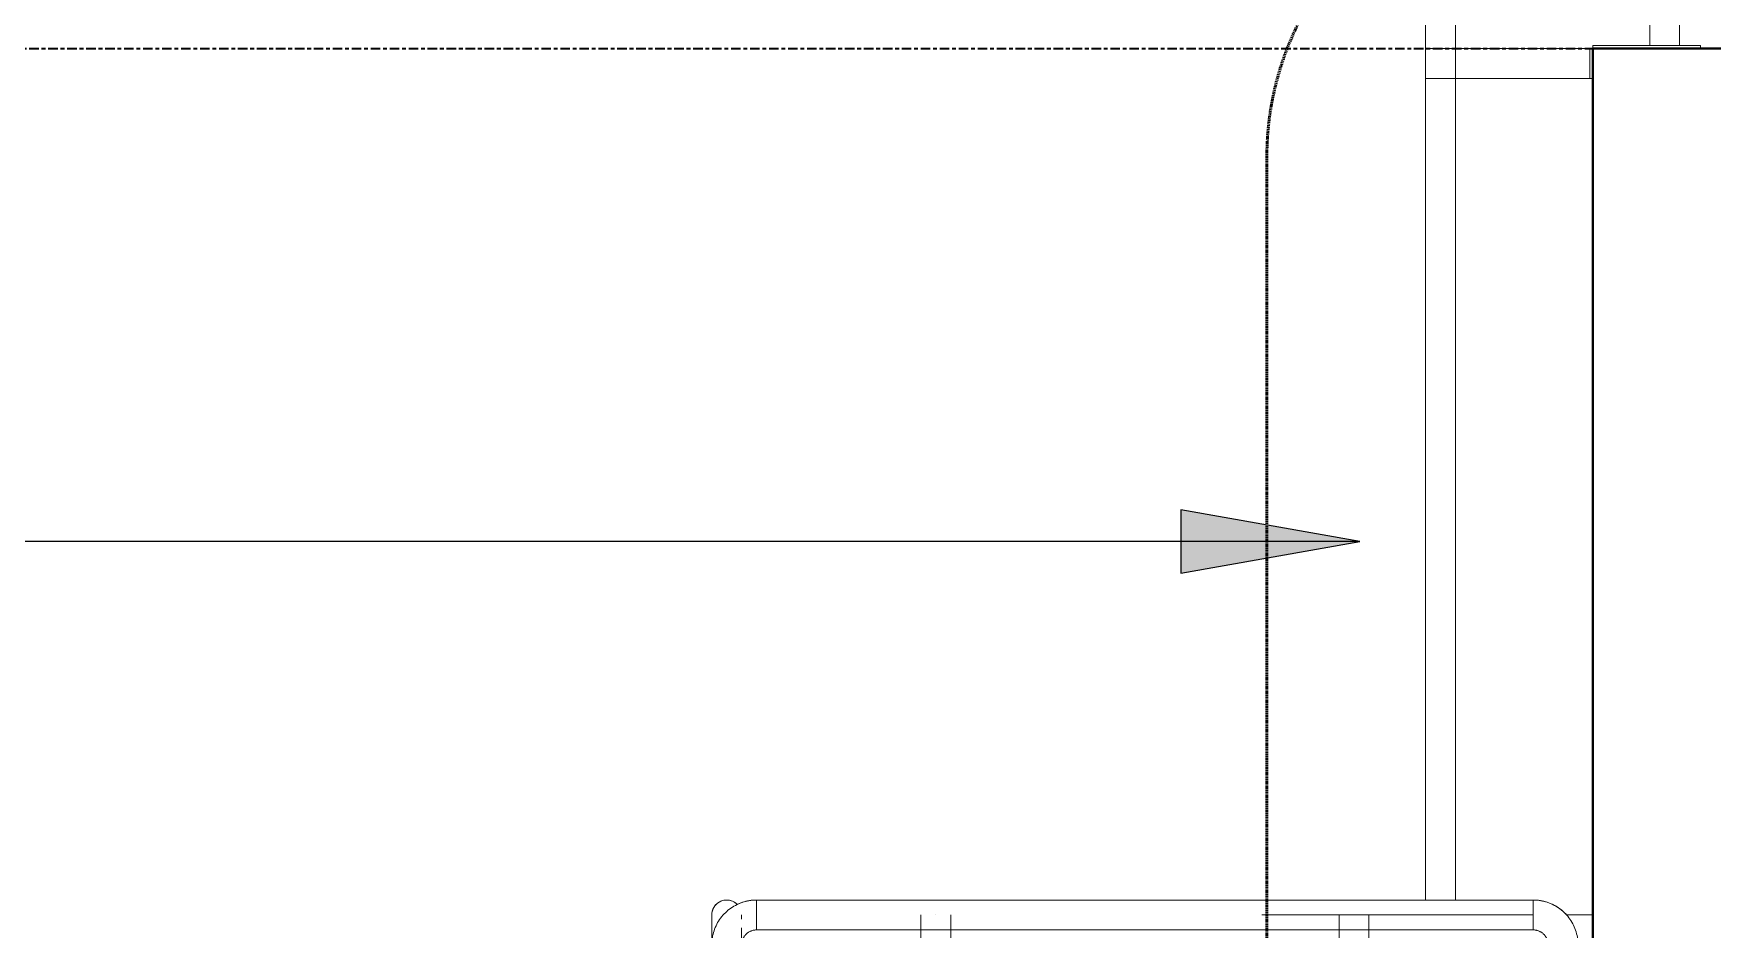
# Model space of a CAD drawing. Header units: millimetres. Extents: x -187664 to 435448, y -313239 to 299894.
# Drawn here: x 80564 to 83375, y -211069 to -209570 of the extents above; entities that cross this region are included whole.
import ezdxf

# ---------------------------------------------------------------- set-up
doc = ezdxf.new("R2010")
doc.units = ezdxf.units.MM
doc.linetypes.add('Centre', pattern=[31.75, 6.35, -4.7625, 15.875, -4.7625])
doc.linetypes.add('DPA_Hidden 50', pattern=[3, 2, -1])
for name, color, linetype, lineweight in [('A-DETL-GENF', 7, 'Continuous', 35), ('A-FLOR-HRAL', 7, 'Continuous', 25), ('A-FLOR-LEVL', 7, 'Continuous', 35), ('A-GENM', 7, 'Continuous', 9), ('A-GENM-IDEN', 7, 'Continuous', 25), ('A-GLAZ-CURT', 7, 'Continuous', 9), ('I-WALL-E', 7, 'Continuous', 35)]:
    doc.layers.add(name, color=color, linetype=linetype, lineweight=lineweight)

# ---------------------------------------------------------------- blocks, each defined once
blk = doc.blocks.new('DPA_CP_Entrance Louver Grill Vertical Z - Louver Grill Vertical Z-18397921-2150-01 ENTRANCE 1 ELEVATION 4')
at = {"layer": 'A-GLAZ-CURT', "color": 7}
for p, q in [((15897, 118300), (15822, 118300)), ((15822, 118300), (15895, 118300)), ((15822, 118300), (15822, 113945.1)), ((15822, 118300), (15822, 113945.1)), ((15895, 118300), (15822, 118300)), ((15822, 118300), (15897, 118300)), ((15822, 113945.1), (15822, 118300)), ((15822, 113945.1), (15822, 118300)), ((15895, 118300), (15897, 118300)), ((15897, 118300), (15895, 118300)), ((15972, 118300), (15897, 118300)), ((15897, 118300), (15972, 118300)), ((15972, 118300), (16022, 118300)), ((16022, 118300), (15972, 118300)), ((15972, 118300), (16022, 118300)), ((16022, 118300), (15972, 118300))]:
    blk.add_line(p, q, dxfattribs=at)
blk = doc.blocks.new('DPA_GM-Cage Ladder - H6000 with Protection Ring-8200624-2150-01 ENTRANCE 1 ELEVATION 4')
at = {"layer": 'A-GENM', "color": 7}
for p, q in [((15268, 116850), (15268, 116850)), ((15268, 116850), (15642, 116850)), ((15642, 116850), (15268, 116850)), ((15642, 116850), (15268.9, 116850)), ((15268.9, 116850), (15268.9, 116850)), ((15268.9, 116850), (15642, 116850)), ((15642, 116850), (15722, 116850)), ((15722, 116850), (15642, 116850)), ((15722, 116850), (15642, 116850)), ((15642, 116850), (15722, 116850)), ((15777.2, 116850), (15822, 116850)), ((15822, 116850), (15777.2, 116850)), ((15822, 116850), (15777.2, 116850)), ((15777.2, 116850), (15822, 116850))]:
    blk.add_line(p, q, dxfattribs=at)
blk = doc.blocks.new('Railing - 50mm-7394297-2150-01 ENTRANCE 1 ELEVATION 4')
at = {"layer": 'A-FLOR-HRAL', "color": 7, "lineweight": 9}
for p, q in [((14347, 116850), (14347, 116825.5)), ((14347, 115750), (14397, 115750)), ((14397, 115750), (14347, 115750))]:
    blk.add_line(p, q, dxfattribs=at)
blk = doc.blocks.new('Railing - Post End-7394295-2150-01 ENTRANCE 1 ELEVATION 4')
at = {"layer": 'A-FLOR-HRAL', "color": 7, "lineweight": 9}
for p, q in [((14347, 116800), (14347, 115750)), ((14397, 115750), (14397, 116800)), ((14372, 115750), (14347.9, 115750)), ((14347.9, 115750), (14372, 115750)), ((14372, 115750), (14396.2, 115750)), ((14396.2, 115750), (14372, 115750))]:
    blk.add_line(p, q, dxfattribs=at)
at = {"layer": 'A-FLOR-HRAL', "color": 7, "lineweight": 9, "flags": 128}
for points in [[(14347, 116850), (14347, 116850), (14347, 116849.8), (14347, 116849.6), (14347, 116849.4), (14347, 116849), (14347, 116848.6), (14347, 116848.1), (14347, 116847.5), (14347, 116846.8), (14347, 116846.1), (14347, 116845.2), (14347, 116844.3), (14347, 116843.4), (14347, 116842.4), (14347, 116841.3), (14347, 116840.1), (14347, 116838.9), (14347, 116837.6), (14347, 116836.2), (14347, 116834.8), (14347, 116833.4), (14347, 116831.9), (14347, 116830.3), (14347, 116828.7), (14347, 116827), (14347, 116825.3), (14347, 116823.6), (14347, 116821.8), (14347, 116820), (14347, 116818.1), (14347, 116816.2), (14347, 116814.3), (14347, 116812.4), (14347, 116810.5), (14347, 116808.5), (14347, 116806.5), (14347, 116804.5), (14347, 116802.5), (14347, 116800.5), (14347, 116800)], [(14397, 116843.1), (14397, 116844.1), (14397, 116845), (14397, 116845.8), (14397, 116846.6), (14397, 116847.3), (14397, 116847.9), (14397, 116848.4), (14397, 116848.9), (14397, 116849.3), (14397, 116849.6), (14397, 116849.8), (14397, 116849.9), (14397, 116850)], [(14397, 116800), (14397, 116802), (14397, 116804), (14397, 116806), (14397, 116808), (14397, 116809.9), (14397, 116811.9), (14397, 116813.8), (14397, 116815.7), (14397, 116817.6), (14397, 116819.5), (14397, 116821.3), (14397, 116823.1), (14397, 116824.8), (14397, 116826.6), (14397, 116828.2)]]:
    blk.add_lwpolyline(points, dxfattribs=at)
at = {"layer": 'A-FLOR-HRAL', "color": 7, "lineweight": 9}
for start, end in [(120.5323, 189.8473), (90, 120), (45, 90)]:
    blk.add_arc((14372, 116850), 25, start, end, dxfattribs=at)
blk = doc.blocks.new('Railing - Post Start-7394293-2150-01 ENTRANCE 1 ELEVATION 4')
at = {"layer": 'A-FLOR-HRAL', "color": 7, "lineweight": 9}
for p, q in [((14347.2, 116853), (14347.3, 116854)), ((14352, 116864.9), (14352.6, 116865.7)), ((14362, 116872.9), (14363, 116873.3)), ((14375, 116874.8), (14376, 116874.7)), ((14387, 116870.1), (14387.7, 116869.4)), ((14372, 115750), (14347.9, 115750)), ((14347.9, 115750), (14372, 115750)), ((14372, 115750), (14396.2, 115750)), ((14396.2, 115750), (14372, 115750))]:
    blk.add_line(p, q, dxfattribs=at)
at = {"layer": 'A-FLOR-HRAL', "color": 7, "lineweight": 9, "flags": 128}
blk.add_lwpolyline([(14347, 116826.6), (14347, 116828.2), (14347, 116829.9), (14347, 116831.4), (14347, 116833), (14347, 116834.4), (14347, 116835.9), (14347, 116837.2), (14347, 116838.5), (14347, 116839.8)], dxfattribs=at)
at = {"layer": 'A-FLOR-HRAL', "color": 7, "lineweight": 9}
for start, end in [(120.5323, 180), (90, 120), (45, 90)]:
    blk.add_arc((14372, 116850), 25, start, end, dxfattribs=at)
blk = doc.blocks.new('Railing - Railing-7394401-2150-01 ENTRANCE 1 ELEVATION 4')
at = {"color": 7}
for name in ['Railing - Post End-7394295-2150-01 ENTRANCE 1 ELEVATION 4', 'Railing - Post Start-7394293-2150-01 ENTRANCE 1 ELEVATION 4', 'Railing - 50mm-7394297-2150-01 ENTRANCE 1 ELEVATION 4', 'Railing - 50mm-7394297-2150-01 ENTRANCE 1 ELEVATION 4', 'Railing - 50mm-7394297-2150-01 ENTRANCE 1 ELEVATION 4']:
    blk.add_blockref(name, (0, 0), dxfattribs=at)
blk = doc.blocks.new('Top Rail Type - Top Rail_Internal_-7394404-2150-01 ENTRANCE 1 ELEVATION 4')
at = {"layer": 'A-FLOR-HRAL', "color": 7, "lineweight": 9}
for start, end in [(120.5323, 180), (120.5323, 180), (180, 189.8473), (45, 120), (45, 120)]:
    blk.add_arc((14372, 116850), 25, start, end, dxfattribs=at)
blk = doc.blocks.new('Railing - 50mm-V185-2150-01 ENTRANCE 1 ELEVATION 4')
at = {"layer": 'A-FLOR-HRAL', "color": 7, "lineweight": 9}
for p, q in [((14722, 116850), (14722, 116850)), ((14722, 116850), (14722, 116850)), ((14722, 115750), (14722, 115750)), ((14722, 115750), (14722, 115750))]:
    blk.add_line(p, q, dxfattribs=at)
blk = doc.blocks.new('Railing - Post End-V186-2150-01 ENTRANCE 1 ELEVATION 4')
at = {"layer": 'A-FLOR-HRAL', "color": 7, "lineweight": 9}
for p, q in [((14422, 116825.9), (14422, 116874.1)), ((14422, 116874.1), (14422, 116825.9)), ((14422, 116300), (14422, 116324.1)), ((14422, 116324.1), (14422, 116300)), ((14422, 116300), (14422, 116293.5)), ((14422, 116293.5), (14422, 116300)), ((14422, 116292.6), (14422, 116275.9)), ((14422, 116275.9), (14422, 116292.6)), ((14396.2, 115750), (14347.9, 115750)), ((14347.9, 115750), (14396.2, 115750))]:
    blk.add_line(p, q, dxfattribs=at)
at = {"layer": 'A-FLOR-HRAL', "color": 7, "lineweight": 9, "flags": 128}
blk.add_lwpolyline([(14422, 116875), (14419, 116874.9), (14416, 116874.8), (14413, 116874.5), (14410.1, 116874), (14407.1, 116873.5), (14404.2, 116872.9), (14401.3, 116872.1), (14398.4, 116871.2), (14395.6, 116870.2), (14392.8, 116869.1), (14390.1, 116867.9)], dxfattribs=at)
blk = doc.blocks.new('Railing - Post Start-V187-2150-01 ENTRANCE 1 ELEVATION 4')
at = {"layer": 'A-FLOR-HRAL', "color": 7, "lineweight": 9}
for p, q in [((15722, 116874.1), (15722, 116850)), ((15722, 116850), (15722, 116874.1)), ((15747, 116800), (15747, 116325)), ((15797, 116050), (15797, 116800)), ((15722, 116300), (15722, 116324.1)), ((15722, 116324.1), (15722, 116300)), ((15722, 116300), (15722, 116293.5)), ((15722, 116293.5), (15722, 116300)), ((15722, 116292.6), (15722, 116275.9)), ((15722, 116275.9), (15722, 116292.6)), ((15747, 116275), (15747, 116050)), ((15747, 116000), (15747, 115750)), ((15797, 115750), (15797, 116000)), ((15796.2, 115750), (15747.9, 115750)), ((15747.9, 115750), (15796.2, 115750))]:
    blk.add_line(p, q, dxfattribs=at)
at = {"layer": 'A-FLOR-HRAL', "color": 7, "lineweight": 9, "flags": 128}
blk.add_lwpolyline([(15777.9, 116850), (15776.4, 116851.7), (15774.3, 116853.8), (15772.1, 116855.8), (15769.8, 116857.8), (15767.5, 116859.7), (15765, 116861.4), (15762.5, 116863.1), (15760, 116864.7), (15757.4, 116866.1), (15754.7, 116867.5), (15752, 116868.8), (15749.2, 116869.9), (15746.4, 116870.9), (15743.5, 116871.9), (15740.6, 116872.7), (15737.7, 116873.3), (15734.8, 116873.9), (15731.8, 116874.4), (15728.8, 116874.7), (15725.8, 116874.9), (15722.8, 116875)], dxfattribs=at)
at = {"layer": 'A-FLOR-HRAL', "color": 7, "lineweight": 9}
for points, knots in [([(15747.9, 116324.1), (15748.1, 116324), (15748.4, 116323.6), (15749, 116323), (15749.6, 116322.4), (15750.4, 116321.6), (15751.2, 116320.9), (15752, 116320), (15752.9, 116319.1), (15753.9, 116318.1), (15754.9, 116317.2), (15756.2, 116315.8), (15757.6, 116314.4), (15759.1, 116312.9), (15760.6, 116311.4), (15763.3, 116308.8), (15767.2, 116304.8), (15770.4, 116301.6), (15772, 116300)], [0.1428571, 0.1428571, 0.1428571, 0.1428571, 0.1785714, 0.2142857, 0.25, 0.2857143, 0.3214286, 0.3571429, 0.3928571, 0.4285714, 0.4642857, 0.5, 0.5714286, 0.6071429, 0.6428571, 0.7142857, 0.8571429, 1, 1, 1, 1]), ([(15772, 116300), (15770.4, 116301.6), (15767.2, 116304.8), (15763.3, 116308.8), (15760.6, 116311.4), (15759.1, 116312.9), (15758, 116314), (15756.9, 116315.1), (15755.9, 116316.1), (15754.9, 116317.2), (15753.9, 116318.1), (15752.9, 116319.1), (15752, 116320), (15751.2, 116320.9), (15750.4, 116321.6), (15749.6, 116322.4), (15749, 116323), (15748.4, 116323.6), (15748.1, 116324), (15747.9, 116324.1)], [0, 0, 0, 0, 0.1428571, 0.2857143, 0.3571429, 0.3928571, 0.4285714, 0.4642857, 0.5, 0.5357143, 0.5714286, 0.6071429, 0.6428571, 0.6785714, 0.7142857, 0.75, 0.7857143, 0.8214286, 0.8571429, 0.8571429, 0.8571429, 0.8571429]), ([(15772, 116300), (15770.4, 116298.4), (15767.2, 116295.2), (15763.3, 116291.2), (15760.6, 116288.6), (15759.1, 116287.1), (15758, 116286), (15756.9, 116284.9), (15755.9, 116283.9), (15754.9, 116282.8), (15753.9, 116281.9), (15752.9, 116280.9), (15752, 116280), (15751.2, 116279.1), (15750.4, 116278.4), (15749.6, 116277.6), (15749, 116277), (15748.4, 116276.4), (15748.1, 116276), (15747.9, 116275.9)], [0, 0, 0, 0, 0.1428571, 0.2857143, 0.3571429, 0.3928571, 0.4285714, 0.4642857, 0.5, 0.5357143, 0.5714286, 0.6071429, 0.6428571, 0.6785714, 0.7142857, 0.75, 0.7857143, 0.8214286, 0.8571429, 0.8571429, 0.8571429, 0.8571429]), ([(15747.9, 116275.9), (15748.1, 116276), (15748.4, 116276.4), (15749, 116277), (15749.6, 116277.6), (15750.4, 116278.4), (15751.2, 116279.1), (15752, 116280), (15752.9, 116280.9), (15753.9, 116281.9), (15754.9, 116282.8), (15756.2, 116284.2), (15757.6, 116285.6), (15759.1, 116287.1), (15760.6, 116288.6), (15763.3, 116291.2), (15767.2, 116295.2), (15770.4, 116298.4), (15772, 116300)], [0.1428571, 0.1428571, 0.1428571, 0.1428571, 0.1785714, 0.2142857, 0.25, 0.2857143, 0.3214286, 0.3571429, 0.3928571, 0.4285714, 0.4642857, 0.5, 0.5714286, 0.6071429, 0.6428571, 0.7142857, 0.8571429, 1, 1, 1, 1])]:
    blk.add_open_spline(points, degree=3, knots=knots, dxfattribs=at)
blk = doc.blocks.new('Railing - Railing-7394417-2150-01 ENTRANCE 1 ELEVATION 4')
at = {"layer": 'A-FLOR-HRAL', "color": 7, "lineweight": 9}
for p, q in [((14422, 116300), (14422, 116324.1)), ((14422, 116324.1), (14422, 116300)), ((15722, 116300), (15722, 116324.1)), ((15722, 116324.1), (15722, 116300)), ((14422, 116300), (14422, 116293.5)), ((14422, 116293.5), (14422, 116300)), ((14422, 116292.6), (14422, 116275.9)), ((14422, 116275.9), (14422, 116292.6)), ((15722, 116300), (15722, 116293.5)), ((15722, 116293.5), (15722, 116300)), ((15722, 116292.6), (15722, 116275.9)), ((15722, 116275.9), (15722, 116292.6))]:
    blk.add_line(p, q, dxfattribs=at)
at = {"color": 7}
for name, p in [('Railing - Post End-V186-2150-01 ENTRANCE 1 ELEVATION 4', (0, 0)), ('Railing - 50mm-V185-2150-01 ENTRANCE 1 ELEVATION 4', (0, 0)), ('Railing - 50mm-V185-2150-01 ENTRANCE 1 ELEVATION 4', (700, 0)), ('Railing - Post Start-V187-2150-01 ENTRANCE 1 ELEVATION 4', (0, 0))]:
    blk.add_blockref(name, p, dxfattribs=at)
blk = doc.blocks.new('Top Rail Type - Top Rail_Internal_-7394420-2150-01 ENTRANCE 1 ELEVATION 4')
at = {"layer": 'A-FLOR-HRAL', "color": 7, "lineweight": 9}
for p, q in [((14422, 116850), (14422, 116874.1)), ((14422, 116874.1), (14422, 116850)), ((14422, 116850), (14422, 116825.9)), ((14422, 116825.9), (14422, 116850)), ((15722, 116850), (15722, 116874.1)), ((15722, 116874.1), (15722, 116850))]:
    blk.add_line(p, q, dxfattribs=at)
blk = doc.blocks.new('Railing - 50mm-V188-2150-01 ENTRANCE 1 ELEVATION 4')
at = {"layer": 'A-FLOR-HRAL', "color": 7, "lineweight": 9}
for p, q in [((14697, 115750), (14697, 116850)), ((14722, 116850), (14722, 116850)), ((14722, 116850), (14722, 116850)), ((14747, 116850), (14747, 115750)), ((14722, 115750), (14722, 115750)), ((14722, 115750), (14722, 115750))]:
    blk.add_line(p, q, dxfattribs=at)
blk = doc.blocks.new('Railing - Post End-V189-2150-01 ENTRANCE 1 ELEVATION 4')
at = {"layer": 'A-FLOR-HRAL', "color": 7, "lineweight": 9}
for p, q in [((14422, 116825), (14422, 116875)), ((14422, 116874.1), (14422, 116825.9)), ((14347, 115750), (14347, 116800)), ((14397, 116800), (14397, 116325)), ((14397, 116325), (14422, 116325)), ((14422, 116300), (14422, 116325)), ((14422, 116324.1), (14422, 116300)), ((14422, 116300), (14422, 116293.5)), ((14422, 116275), (14422, 116300)), ((14422, 116292.6), (14422, 116275.9)), ((14397, 116275), (14397, 115750)), ((14422, 116275), (14397, 116275)), ((14396.2, 115750), (14347.9, 115750)), ((14347.9, 115750), (14396.2, 115750))]:
    blk.add_line(p, q, dxfattribs=at)
at = {"layer": 'A-FLOR-HRAL', "color": 7, "lineweight": 9, "flags": 128}
for points in [[(14347, 116800), (14347.1, 116803), (14347.3, 116806), (14347.6, 116809), (14348, 116811.9), (14348.5, 116814.9), (14349.2, 116817.8), (14349.9, 116820.7), (14350.8, 116823.6), (14351.8, 116826.4), (14352.9, 116829.2), (14354.2, 116831.9), (14355.5, 116834.6), (14356.9, 116837.3), (14358.5, 116839.8), (14360.1, 116842.3), (14361.9, 116844.8), (14363.7, 116847.2), (14365.6, 116849.5), (14367.7, 116851.7), (14369.8, 116853.8), (14372, 116855.8), (14374.2, 116857.8), (14376.6, 116859.7), (14379, 116861.4), (14381.5, 116863.1), (14384.1, 116864.7), (14386.7, 116866.1), (14389.3, 116867.5), (14392.1, 116868.8), (14394.8, 116869.9), (14397.7, 116870.9), (14400.5, 116871.9), (14403.4, 116872.7), (14406.3, 116873.3), (14409.3, 116873.9), (14412.2, 116874.4), (14415.2, 116874.7), (14418.2, 116874.9), (14421.2, 116875), (14422, 116875)], [(14422, 116825), (14421, 116825), (14420, 116824.9), (14419, 116824.8), (14418, 116824.7), (14417.1, 116824.5), (14416.1, 116824.3), (14415.1, 116824), (14414.2, 116823.7), (14413.2, 116823.4), (14412.3, 116823), (14411.4, 116822.6), (14410.5, 116822.2), (14409.6, 116821.7), (14408.7, 116821.2), (14407.9, 116820.6), (14407.1, 116820.1), (14406.3, 116819.4), (14405.5, 116818.8), (14404.8, 116818.1), (14404.1, 116817.4), (14403.4, 116816.7), (14402.8, 116815.9), (14402.1, 116815.1), (14401.5, 116814.3), (14401, 116813.5), (14400.5, 116812.7), (14400, 116811.8), (14399.5, 116810.9), (14399.1, 116810), (14398.7, 116809.1), (14398.4, 116808.1), (14398.1, 116807.2), (14397.8, 116806.2), (14397.6, 116805.2), (14397.4, 116804.2), (14397.2, 116803.3), (14397.1, 116802.3), (14397.1, 116801.3), (14397, 116800.3), (14397, 116800)]]:
    blk.add_lwpolyline(points, dxfattribs=at)
at = {"layer": 'A-FLOR-HRAL', "color": 7, "lineweight": 9}
for points, knots in [([(14388.7, 116316.7), (14388.5, 116316.5), (14387.7, 116315.6), (14386.4, 116314.4), (14385.2, 116313.2), (14384.7, 116312.7), (14384.6, 116312.5)], [0.4800234, 0.4800234, 0.4800234, 0.4800234, 0.5, 0.5714286, 0.6071429, 0.6194108, 0.6194108, 0.6194108, 0.6194108]), ([(14383.5, 116311.4), (14382.8, 116310.8), (14381.2, 116309.2), (14379.5, 116307.5), (14378.5, 116306.5)], [0.6543483, 0.6543483, 0.6543483, 0.6543483, 0.7142857, 0.8064914, 0.8064914, 0.8064914, 0.8064914]), ([(14379.4, 116292.7), (14380.1, 116291.9), (14381.5, 116290.6), (14382.8, 116289.2), (14383.5, 116288.6)], [0.2195191, 0.2195191, 0.2195191, 0.2195191, 0.2857143, 0.3456517, 0.3456517, 0.3456517, 0.3456517]), ([(14384.6, 116287.5), (14384.7, 116287.3), (14385.2, 116286.8), (14386, 116286), (14387.1, 116284.9), (14388, 116284), (14388.5, 116283.5), (14388.7, 116283.3)], [0.3805892, 0.3805892, 0.3805892, 0.3805892, 0.3928571, 0.4285714, 0.4642857, 0.5, 0.5199766, 0.5199766, 0.5199766, 0.5199766])]:
    blk.add_open_spline(points, degree=3, knots=knots, dxfattribs=at)
for points in [[(14393.7, 116321.6), (14393.4, 116321.4), (14392.9, 116320.9), (14392, 116320), (14391.1, 116319.1), (14390.5, 116318.5), (14390.2, 116318.1)], [(14396.1, 116324.1), (14396, 116324), (14395.6, 116323.6), (14395.1, 116323), (14394.4, 116322.4), (14393.9, 116321.9), (14393.7, 116321.6)], [(14376.8, 116304.8), (14375.2, 116303.2), (14373.6, 116301.6), (14372, 116300)], [(14372, 116300), (14373.6, 116298.4), (14375.2, 116296.8), (14376.8, 116295.2)], [(14390.2, 116281.9), (14390.5, 116281.5), (14391.1, 116280.9), (14392, 116280), (14392.9, 116279.1), (14393.4, 116278.6), (14393.7, 116278.4)], [(14393.7, 116278.4), (14393.9, 116278.1), (14394.4, 116277.6), (14395.1, 116277), (14395.6, 116276.4), (14396, 116276), (14396.1, 116275.9)]]:
    blk.add_open_spline(points, degree=3, dxfattribs=at)
blk = doc.blocks.new('Railing - Post Start-V190-2150-01 ENTRANCE 1 ELEVATION 4')
at = {"layer": 'A-FLOR-HRAL', "color": 7, "lineweight": 9}
for p, q in [((15722, 116875), (15722, 116825)), ((15722, 116825.9), (15722, 116874.1)), ((15747, 116325), (15747, 116800)), ((15797, 116800), (15797, 115750)), ((15722, 116325), (15747, 116325)), ((15722, 116325), (15722, 116300)), ((15722, 116300), (15722, 116324.1)), ((15722, 116300), (15722, 116275)), ((15722, 116293.5), (15722, 116300)), ((15722, 116275.9), (15722, 116292.6)), ((15747, 116275), (15722, 116275)), ((15747, 115750), (15747, 116275)), ((15796.2, 115750), (15747.9, 115750)), ((15747.9, 115750), (15796.2, 115750))]:
    blk.add_line(p, q, dxfattribs=at)
at = {"layer": 'A-FLOR-HRAL', "color": 7, "lineweight": 9, "flags": 128}
for points in [[(15722, 116875), (15725, 116874.9), (15728, 116874.8), (15731, 116874.5), (15734, 116874), (15736.9, 116873.5), (15739.8, 116872.9), (15742.7, 116872.1), (15745.6, 116871.2), (15748.4, 116870.2), (15751.2, 116869.1), (15754, 116867.9), (15756.7, 116866.5), (15759.3, 116865.1), (15761.9, 116863.5), (15764.4, 116861.9), (15766.8, 116860.2), (15769.2, 116858.3), (15771.5, 116856.4), (15773.7, 116854.4), (15775.8, 116852.3), (15777.9, 116850.1), (15779.8, 116847.8), (15781.7, 116845.4), (15783.5, 116843), (15785.1, 116840.5), (15786.7, 116838), (15788.2, 116835.3), (15789.5, 116832.7), (15790.8, 116830), (15791.9, 116827.2), (15793, 116824.4), (15793.9, 116821.5), (15794.7, 116818.6), (15795.4, 116815.7), (15795.9, 116812.7), (15796.4, 116809.8), (15796.7, 116806.8), (15796.9, 116803.8), (15797, 116800.8), (15797, 116800)], [(15747, 116800), (15747, 116801), (15746.9, 116802), (15746.8, 116803), (15746.7, 116804), (15746.5, 116805), (15746.3, 116805.9), (15746, 116806.9), (15745.8, 116807.9), (15745.4, 116808.8), (15745, 116809.7), (15744.6, 116810.6), (15744.2, 116811.5), (15743.7, 116812.4), (15743.2, 116813.3), (15742.7, 116814.1), (15742.1, 116814.9), (15741.5, 116815.7), (15740.8, 116816.5), (15740.1, 116817.2), (15739.4, 116817.9), (15738.7, 116818.6), (15737.9, 116819.3), (15737.2, 116819.9), (15736.4, 116820.5), (15735.5, 116821), (15734.7, 116821.6), (15733.8, 116822), (15732.9, 116822.5), (15732, 116822.9), (15731.1, 116823.3), (15730.1, 116823.6), (15729.2, 116824), (15728.2, 116824.2), (15727.3, 116824.4), (15726.3, 116824.6), (15725.3, 116824.8), (15724.3, 116824.9), (15723.3, 116825), (15722.3, 116825), (15722, 116825)]]:
    blk.add_lwpolyline(points, dxfattribs=at)
at = {"layer": 'A-FLOR-HRAL', "color": 7, "lineweight": 9}
for points, knots in [([(15772, 116300), (15770.4, 116301.6), (15767.2, 116304.8), (15763.3, 116308.8), (15760.6, 116311.4), (15759.1, 116312.9), (15758, 116314), (15756.9, 116315.1), (15755.9, 116316.1), (15754.9, 116317.2), (15753.9, 116318.1), (15752.9, 116319.1), (15752, 116320), (15751.2, 116320.9), (15750.4, 116321.6), (15749.6, 116322.4), (15749, 116323), (15748.4, 116323.6), (15747.9, 116324.1), (15747.5, 116324.5), (15747.1, 116324.8), (15747, 116325), (15747, 116325)], [0, 0, 0, 0, 0.142857, 0.285714, 0.357143, 0.392857, 0.428571, 0.464286, 0.5, 0.535714, 0.571429, 0.607143, 0.642857, 0.678571, 0.714286, 0.75, 0.785714, 0.821429, 0.857143, 0.892857, 0.928571, 1, 1, 1, 1]), ([(15747.9, 116324.1), (15748.1, 116324), (15748.4, 116323.6), (15749, 116323), (15749.6, 116322.4), (15750.4, 116321.6), (15751.2, 116320.9), (15752, 116320), (15752.9, 116319.1), (15753.9, 116318.1), (15754.9, 116317.2), (15756.2, 116315.8), (15757.6, 116314.4), (15759.1, 116312.9), (15760.6, 116311.4), (15763.3, 116308.8), (15767.2, 116304.8), (15770.4, 116301.6), (15772, 116300)], [0.1428571, 0.1428571, 0.1428571, 0.1428571, 0.1785714, 0.2142857, 0.25, 0.2857143, 0.3214286, 0.3571429, 0.3928571, 0.4285714, 0.4642857, 0.5, 0.5714286, 0.6071429, 0.6428571, 0.7142857, 0.8571429, 1, 1, 1, 1]), ([(15747, 116275), (15747, 116275), (15747.1, 116275.2), (15747.5, 116275.5), (15747.9, 116275.9), (15748.4, 116276.4), (15749, 116277), (15749.6, 116277.6), (15750.4, 116278.4), (15751.2, 116279.1), (15752, 116280), (15752.9, 116280.9), (15753.9, 116281.9), (15754.9, 116282.8), (15756.2, 116284.2), (15757.6, 116285.6), (15759.1, 116287.1), (15760.6, 116288.6), (15763.3, 116291.2), (15767.2, 116295.2), (15770.4, 116298.4), (15772, 116300)], [0, 0, 0, 0, 0.071429, 0.107143, 0.142857, 0.178571, 0.214286, 0.25, 0.285714, 0.321429, 0.357143, 0.392857, 0.428571, 0.464286, 0.5, 0.571429, 0.607143, 0.642857, 0.714286, 0.857143, 1, 1, 1, 1]), ([(15772, 116300), (15770.4, 116298.4), (15767.2, 116295.2), (15763.3, 116291.2), (15760.6, 116288.6), (15759.1, 116287.1), (15758, 116286), (15756.9, 116284.9), (15755.9, 116283.9), (15754.9, 116282.8), (15753.9, 116281.9), (15752.9, 116280.9), (15752, 116280), (15751.2, 116279.1), (15750.4, 116278.4), (15749.6, 116277.6), (15749, 116277), (15748.4, 116276.4), (15748.1, 116276), (15747.9, 116275.9)], [0, 0, 0, 0, 0.1428571, 0.2857143, 0.3571429, 0.3928571, 0.4285714, 0.4642857, 0.5, 0.5357143, 0.5714286, 0.6071429, 0.6428571, 0.6785714, 0.7142857, 0.75, 0.7857143, 0.8214286, 0.8571429, 0.8571429, 0.8571429, 0.8571429])]:
    blk.add_open_spline(points, degree=3, knots=knots, dxfattribs=at)
blk = doc.blocks.new('Railing - Railing-7394433-2150-01 ENTRANCE 1 ELEVATION 4')
at = {"layer": 'A-FLOR-HRAL', "color": 7, "lineweight": 9}
for p, q in [((15722, 116325), (14422, 116325)), ((14422, 116300), (14422, 116325)), ((14422, 116324.1), (14422, 116300)), ((15722, 116325), (15722, 116300)), ((15722, 116300), (15722, 116324.1)), ((14422, 116300), (14422, 116293.5)), ((14422, 116275), (14422, 116300)), ((14422, 116292.6), (14422, 116275.9)), ((15722, 116300), (15722, 116275)), ((15722, 116293.5), (15722, 116300)), ((15722, 116275.9), (15722, 116292.6)), ((14422, 116275), (15722, 116275))]:
    blk.add_line(p, q, dxfattribs=at)
at = {"color": 7}
for name, p in [('Railing - Post End-V189-2150-01 ENTRANCE 1 ELEVATION 4', (0, 0)), ('Railing - 50mm-V188-2150-01 ENTRANCE 1 ELEVATION 4', (0, 0)), ('Railing - 50mm-V188-2150-01 ENTRANCE 1 ELEVATION 4', (700, 0)), ('Railing - Post Start-V190-2150-01 ENTRANCE 1 ELEVATION 4', (0, 0))]:
    blk.add_blockref(name, p, dxfattribs=at)
blk = doc.blocks.new('Top Rail Type - Top Rail_Internal_-7394436-2150-01 ENTRANCE 1 ELEVATION 4')
at = {"layer": 'A-FLOR-HRAL', "color": 7, "lineweight": 9}
for p, q in [((15722, 116875), (14422, 116875)), ((14422, 116850), (14422, 116875)), ((14422, 116874.1), (14422, 116850)), ((14422, 116850), (14422, 116825.9)), ((14422, 116825), (14422, 116850)), ((15722, 116875), (15722, 116850)), ((15722, 116850), (15722, 116874.1)), ((15722, 116850), (15722, 116825)), ((15722, 116825.9), (15722, 116850)), ((14422, 116825), (15722, 116825))]:
    blk.add_line(p, q, dxfattribs=at)
blk = doc.blocks.new('DPA_GM-Cage Ladder - H2550 with Protection Ring-15490500-2150-01 ENTRANCE 1 ELEVATION 4')
at = {"layer": 'A-GENM', "color": 7}
for p, q in [((15917, 118305), (15917, 119263.6)), ((15917, 118305), (15917, 119263.6)), ((15917, 119263.6), (15917, 118305)), ((15917, 119263.6), (15917, 118305)), ((15967, 119263.6), (15967, 118305)), ((15967, 118305), (15967, 119263.6)), ((15967, 118305), (15967, 119263.6)), ((15967, 119263.6), (15967, 118305)), ((15542, 118250), (15542, 118372.1)), ((15542, 118372.1), (15542, 118250)), ((15542, 118370), (15542, 118250)), ((15542, 118250), (15542, 118370)), ((15592, 118372.1), (15592, 118250)), ((15592, 118250), (15592, 118372.1)), ((15592, 118250), (15592, 118370)), ((15592, 118370), (15592, 118250)), ((15542, 116875), (15542, 118300)), ((15542, 118300), (15542, 116875)), ((15542, 118300), (15592, 118300)), ((15542, 116875), (15542, 118300)), ((15542, 118300), (15542, 116875)), ((15592, 118300), (15592, 118250)), ((15592, 118250), (15592, 118300)), ((15817, 118300), (15592, 118300)), ((15592, 118300), (15822, 118300)), ((15592, 118300), (15592, 118250)), ((15592, 118250), (15592, 118300)), ((15592, 118300), (15817, 118300)), ((15822, 118300), (15592, 118300)), ((15592, 116875), (15592, 118300)), ((15592, 116875), (15592, 118300)), ((15592, 118300), (15592, 116875)), ((15592, 118300), (15592, 116875)), ((15647.6, 118300), (15822, 118300)), ((15822, 118300), (15647.6, 118300)), ((15817, 118300), (15817, 118250)), ((15822, 118300), (15817, 118300)), ((15817, 118250), (15817, 118300)), ((15817, 118300), (15822, 118300)), ((15917, 118305), (15822, 118305)), ((15822, 118305), (15822, 118155)), ((15822, 118155), (15822, 118305)), ((15822, 118305), (15917, 118305)), ((15822, 118155), (15822, 118305)), ((15822, 118305), (15917, 118305)), ((16002, 118305), (15822, 118305)), ((15822, 118305), (15822, 118155)), ((15822, 118250), (15822, 118300)), ((15822, 118300), (15822, 118250)), ((15822, 118300), (15822, 118250)), ((15822, 118250), (15822, 118300)), ((15822, 118250), (15822, 118300)), ((15822, 118250), (15822, 118300)), ((15827, 118300), (16002, 118300)), ((16002, 118300), (15827, 118300)), ((16002, 118300), (15827, 118300)), ((15827, 118300), (16002, 118300)), ((15967, 118300), (15917, 118300)), ((15917, 118300), (15967, 118300)), ((15967, 118300), (15917, 118300)), ((15917, 118300), (15967, 118300)), ((16002, 118305), (15967, 118305)), ((15967, 118305), (16002, 118305)), ((15967, 118305), (16002, 118305)), ((16002, 118300), (16002, 118305)), ((16002, 118305), (16002, 118300)), ((16002, 118305), (16002, 118300)), ((16002, 118300), (16002, 118305)), ((15592, 118250), (15542, 118250)), ((15822, 118250), (15592, 118250)), ((15592, 118250), (15817, 118250)), ((15592, 118250), (15822, 118250)), ((15817, 118250), (15592, 118250)), ((15647.6, 118250), (15822, 118250)), ((15822, 118250), (15647.6, 118250)), ((15817, 118250), (15822, 118250)), ((15822, 118250), (15817, 118250))]:
    blk.add_line(p, q, dxfattribs=at)
blk = doc.blocks.new('GM_Louver Grill Vertical Z - Z Profile-7235505-2150-01 ENTRANCE 1 ELEVATION 4')
at = {"layer": 'A-GENM', "color": 7}
for p, q in [((15824, 118300), (15822, 118300)), ((15822, 118300), (15895, 118300)), ((15822, 113945.1), (15822, 118300)), ((15822, 113945.1), (15822, 118300)), ((15822, 113945.1), (15822, 118300)), ((15897, 118300), (15824, 118300)), ((15895, 118300), (15897, 118300))]:
    blk.add_line(p, q, dxfattribs=at)
blk = doc.blocks.new('DPA_AN_Callout - DPA_AN_Callout-15531120-2150-01 ENTRANCE 1 ELEVATION 4')
at = {"layer": 'A-DETL-GENF', "color": 7, "linetype": 'DPA_Hidden 50', "lineweight": 50}
blk.add_line((15276.2, 114036.5), (15276.2, 118118.4), dxfattribs=at)
blk.add_arc((15776.2, 118118.4), 500, 90, 180, dxfattribs=at)

msp = doc.modelspace()

# ---------------------------------------------------------------- hatches: boundary and pattern name
at = {"layer": 'A-GENM-IDEN'}
msp.add_hatch(color=7, dxfattribs=at).paths.add_polyline_path([(82784.647, -210420.198), (82484.647, -210367.3), (82484.647, -210473.096)])

# ---------------------------------------------------------------- linework, layer by layer
at = {"layer": 'A-FLOR-LEVL', "color": 7, "linetype": 'Centre'}
msp.add_line((60861.22, -209595.198), (102339.188, -209595.198), dxfattribs=at)
at = {"layer": 'A-GENM-IDEN', "color": 7}
for p, q in [((82784.647, -210420.198), (82484.647, -210367.3)), ((82484.647, -210367.3), (82484.647, -210473.096)), ((82784.647, -210420.198), (77574.757, -210420.198)), ((82484.647, -210473.096), (82784.647, -210420.198))]:
    msp.add_line(p, q, dxfattribs=at)
at = {"layer": 'I-WALL-E', "color": 7}
for p, q in [((83174.647, -209595.198), (83174.647, -213950.077)), ((84474.647, -209595.198), (83174.647, -209595.198)), ((83174.647, -213950.077), (83174.647, -209595.198)), ((83174.647, -209595.198), (85574.647, -209595.198)), ((83174.647, -213945.198), (83174.647, -209595.198)), ((83174.647, -209595.198), (83174.647, -211045.198)), ((83174.647, -209595.198), (83174.647, -211045.198)), ((83174.647, -211045.198), (83174.647, -209595.198)), ((83174.647, -211045.198), (83174.647, -209595.198)), ((83174.647, -209595.198), (83174.647, -211045.198)), ((83174.647, -209595.198), (83174.647, -211045.198)), ((83174.647, -211045.198), (83174.647, -209595.198)), ((83174.647, -209595.198), (83174.647, -211045.198)), ((83174.647, -211045.198), (83174.647, -209595.198)), ((83174.647, -209595.198), (83174.647, -211045.198)), ((83174.647, -211045.198), (83174.647, -209595.198)), ((83174.647, -209595.198), (83174.647, -211045.198)), ((83174.647, -211045.198), (83174.647, -209595.198)), ((83174.647, -209595.198), (83174.647, -211045.198)), ((83174.647, -211045.198), (83174.647, -209595.198)), ((83174.647, -209595.198), (83174.647, -211045.198)), ((83174.647, -211045.198), (83174.647, -209595.198)), ((83174.647, -209595.198), (83199.647, -209595.198)), ((83199.647, -209595.198), (83174.647, -209595.198)), ((83374.647, -209595.198), (83174.647, -209595.198)), ((83179.647, -209595.198), (83199.647, -209595.198)), ((83199.647, -209595.198), (83179.647, -209595.198)), ((83179.647, -209595.198), (83199.647, -209595.198)), ((83199.647, -209595.198), (83179.647, -209595.198)), ((83179.647, -209595.198), (83199.647, -209595.198)), ((83199.647, -209595.198), (83179.647, -209595.198)), ((83179.647, -209595.198), (83199.647, -209595.198)), ((83199.647, -209595.198), (83179.647, -209595.198)), ((83179.647, -209595.198), (83199.647, -209595.198)), ((83199.647, -209595.198), (83179.647, -209595.198)), ((83179.647, -209595.198), (83199.647, -209595.198)), ((83199.647, -209595.198), (83179.647, -209595.198)), ((83179.647, -209595.198), (83199.647, -209595.198)), ((83199.647, -209595.198), (83179.647, -209595.198)), ((83374.647, -209595.198), (83179.647, -209595.198))]:
    msp.add_line(p, q, dxfattribs=at)

# ---------------------------------------------------------------- block references
at = {"layer": 'A-DETL-GENF', "color": 7}
msp.add_blockref('DPA_AN_Callout - DPA_AN_Callout-15531120-2150-01 ENTRANCE 1 ELEVATION 4', (67352.626, -327895.198), dxfattribs=at)
at = {"layer": 'A-FLOR-HRAL', "color": 7, "lineweight": 9}
for name in ['Top Rail Type - Top Rail_Internal_-7394404-2150-01 ENTRANCE 1 ELEVATION 4', 'Railing - Railing-7394401-2150-01 ENTRANCE 1 ELEVATION 4', 'Railing - Railing-7394433-2150-01 ENTRANCE 1 ELEVATION 4', 'Railing - Railing-7394417-2150-01 ENTRANCE 1 ELEVATION 4', 'Top Rail Type - Top Rail_Internal_-7394436-2150-01 ENTRANCE 1 ELEVATION 4', 'Top Rail Type - Top Rail_Internal_-7394420-2150-01 ENTRANCE 1 ELEVATION 4']:
    msp.add_blockref(name, (67352.626, -327895.198), dxfattribs=at)
at = {"layer": 'A-GENM', "color": 7}
for name in ['DPA_GM-Cage Ladder - H2550 with Protection Ring-15490500-2150-01 ENTRANCE 1 ELEVATION 4', 'GM_Louver Grill Vertical Z - Z Profile-7235505-2150-01 ENTRANCE 1 ELEVATION 4', 'GM_Louver Grill Vertical Z - Z Profile-7235505-2150-01 ENTRANCE 1 ELEVATION 4', 'GM_Louver Grill Vertical Z - Z Profile-7235505-2150-01 ENTRANCE 1 ELEVATION 4', 'GM_Louver Grill Vertical Z - Z Profile-7235505-2150-01 ENTRANCE 1 ELEVATION 4', 'GM_Louver Grill Vertical Z - Z Profile-7235505-2150-01 ENTRANCE 1 ELEVATION 4', 'GM_Louver Grill Vertical Z - Z Profile-7235505-2150-01 ENTRANCE 1 ELEVATION 4', 'GM_Louver Grill Vertical Z - Z Profile-7235505-2150-01 ENTRANCE 1 ELEVATION 4', 'GM_Louver Grill Vertical Z - Z Profile-7235505-2150-01 ENTRANCE 1 ELEVATION 4', 'GM_Louver Grill Vertical Z - Z Profile-7235505-2150-01 ENTRANCE 1 ELEVATION 4', 'GM_Louver Grill Vertical Z - Z Profile-7235505-2150-01 ENTRANCE 1 ELEVATION 4', 'GM_Louver Grill Vertical Z - Z Profile-7235505-2150-01 ENTRANCE 1 ELEVATION 4', 'GM_Louver Grill Vertical Z - Z Profile-7235505-2150-01 ENTRANCE 1 ELEVATION 4', 'GM_Louver Grill Vertical Z - Z Profile-7235505-2150-01 ENTRANCE 1 ELEVATION 4', 'GM_Louver Grill Vertical Z - Z Profile-7235505-2150-01 ENTRANCE 1 ELEVATION 4', 'GM_Louver Grill Vertical Z - Z Profile-7235505-2150-01 ENTRANCE 1 ELEVATION 4', 'GM_Louver Grill Vertical Z - Z Profile-7235505-2150-01 ENTRANCE 1 ELEVATION 4', 'GM_Louver Grill Vertical Z - Z Profile-7235505-2150-01 ENTRANCE 1 ELEVATION 4', 'GM_Louver Grill Vertical Z - Z Profile-7235505-2150-01 ENTRANCE 1 ELEVATION 4', 'GM_Louver Grill Vertical Z - Z Profile-7235505-2150-01 ENTRANCE 1 ELEVATION 4', 'GM_Louver Grill Vertical Z - Z Profile-7235505-2150-01 ENTRANCE 1 ELEVATION 4', 'GM_Louver Grill Vertical Z - Z Profile-7235505-2150-01 ENTRANCE 1 ELEVATION 4', 'GM_Louver Grill Vertical Z - Z Profile-7235505-2150-01 ENTRANCE 1 ELEVATION 4', 'GM_Louver Grill Vertical Z - Z Profile-7235505-2150-01 ENTRANCE 1 ELEVATION 4', 'GM_Louver Grill Vertical Z - Z Profile-7235505-2150-01 ENTRANCE 1 ELEVATION 4', 'GM_Louver Grill Vertical Z - Z Profile-7235505-2150-01 ENTRANCE 1 ELEVATION 4', 'GM_Louver Grill Vertical Z - Z Profile-7235505-2150-01 ENTRANCE 1 ELEVATION 4', 'GM_Louver Grill Vertical Z - Z Profile-7235505-2150-01 ENTRANCE 1 ELEVATION 4', 'GM_Louver Grill Vertical Z - Z Profile-7235505-2150-01 ENTRANCE 1 ELEVATION 4', 'GM_Louver Grill Vertical Z - Z Profile-7235505-2150-01 ENTRANCE 1 ELEVATION 4', 'GM_Louver Grill Vertical Z - Z Profile-7235505-2150-01 ENTRANCE 1 ELEVATION 4', 'GM_Louver Grill Vertical Z - Z Profile-7235505-2150-01 ENTRANCE 1 ELEVATION 4', 'GM_Louver Grill Vertical Z - Z Profile-7235505-2150-01 ENTRANCE 1 ELEVATION 4', 'GM_Louver Grill Vertical Z - Z Profile-7235505-2150-01 ENTRANCE 1 ELEVATION 4', 'GM_Louver Grill Vertical Z - Z Profile-7235505-2150-01 ENTRANCE 1 ELEVATION 4', 'GM_Louver Grill Vertical Z - Z Profile-7235505-2150-01 ENTRANCE 1 ELEVATION 4', 'GM_Louver Grill Vertical Z - Z Profile-7235505-2150-01 ENTRANCE 1 ELEVATION 4', 'GM_Louver Grill Vertical Z - Z Profile-7235505-2150-01 ENTRANCE 1 ELEVATION 4', 'GM_Louver Grill Vertical Z - Z Profile-7235505-2150-01 ENTRANCE 1 ELEVATION 4', 'GM_Louver Grill Vertical Z - Z Profile-7235505-2150-01 ENTRANCE 1 ELEVATION 4', 'GM_Louver Grill Vertical Z - Z Profile-7235505-2150-01 ENTRANCE 1 ELEVATION 4', 'GM_Louver Grill Vertical Z - Z Profile-7235505-2150-01 ENTRANCE 1 ELEVATION 4', 'GM_Louver Grill Vertical Z - Z Profile-7235505-2150-01 ENTRANCE 1 ELEVATION 4', 'GM_Louver Grill Vertical Z - Z Profile-7235505-2150-01 ENTRANCE 1 ELEVATION 4', 'GM_Louver Grill Vertical Z - Z Profile-7235505-2150-01 ENTRANCE 1 ELEVATION 4', 'GM_Louver Grill Vertical Z - Z Profile-7235505-2150-01 ENTRANCE 1 ELEVATION 4', 'GM_Louver Grill Vertical Z - Z Profile-7235505-2150-01 ENTRANCE 1 ELEVATION 4', 'GM_Louver Grill Vertical Z - Z Profile-7235505-2150-01 ENTRANCE 1 ELEVATION 4', 'GM_Louver Grill Vertical Z - Z Profile-7235505-2150-01 ENTRANCE 1 ELEVATION 4', 'GM_Louver Grill Vertical Z - Z Profile-7235505-2150-01 ENTRANCE 1 ELEVATION 4', 'GM_Louver Grill Vertical Z - Z Profile-7235505-2150-01 ENTRANCE 1 ELEVATION 4', 'GM_Louver Grill Vertical Z - Z Profile-7235505-2150-01 ENTRANCE 1 ELEVATION 4', 'GM_Louver Grill Vertical Z - Z Profile-7235505-2150-01 ENTRANCE 1 ELEVATION 4', 'GM_Louver Grill Vertical Z - Z Profile-7235505-2150-01 ENTRANCE 1 ELEVATION 4', 'GM_Louver Grill Vertical Z - Z Profile-7235505-2150-01 ENTRANCE 1 ELEVATION 4', 'GM_Louver Grill Vertical Z - Z Profile-7235505-2150-01 ENTRANCE 1 ELEVATION 4', 'GM_Louver Grill Vertical Z - Z Profile-7235505-2150-01 ENTRANCE 1 ELEVATION 4', 'GM_Louver Grill Vertical Z - Z Profile-7235505-2150-01 ENTRANCE 1 ELEVATION 4', 'GM_Louver Grill Vertical Z - Z Profile-7235505-2150-01 ENTRANCE 1 ELEVATION 4', 'GM_Louver Grill Vertical Z - Z Profile-7235505-2150-01 ENTRANCE 1 ELEVATION 4', 'GM_Louver Grill Vertical Z - Z Profile-7235505-2150-01 ENTRANCE 1 ELEVATION 4', 'GM_Louver Grill Vertical Z - Z Profile-7235505-2150-01 ENTRANCE 1 ELEVATION 4', 'GM_Louver Grill Vertical Z - Z Profile-7235505-2150-01 ENTRANCE 1 ELEVATION 4', 'GM_Louver Grill Vertical Z - Z Profile-7235505-2150-01 ENTRANCE 1 ELEVATION 4', 'GM_Louver Grill Vertical Z - Z Profile-7235505-2150-01 ENTRANCE 1 ELEVATION 4', 'GM_Louver Grill Vertical Z - Z Profile-7235505-2150-01 ENTRANCE 1 ELEVATION 4', 'GM_Louver Grill Vertical Z - Z Profile-7235505-2150-01 ENTRANCE 1 ELEVATION 4', 'GM_Louver Grill Vertical Z - Z Profile-7235505-2150-01 ENTRANCE 1 ELEVATION 4', 'GM_Louver Grill Vertical Z - Z Profile-7235505-2150-01 ENTRANCE 1 ELEVATION 4', 'GM_Louver Grill Vertical Z - Z Profile-7235505-2150-01 ENTRANCE 1 ELEVATION 4', 'GM_Louver Grill Vertical Z - Z Profile-7235505-2150-01 ENTRANCE 1 ELEVATION 4', 'GM_Louver Grill Vertical Z - Z Profile-7235505-2150-01 ENTRANCE 1 ELEVATION 4', 'GM_Louver Grill Vertical Z - Z Profile-7235505-2150-01 ENTRANCE 1 ELEVATION 4', 'GM_Louver Grill Vertical Z - Z Profile-7235505-2150-01 ENTRANCE 1 ELEVATION 4', 'GM_Louver Grill Vertical Z - Z Profile-7235505-2150-01 ENTRANCE 1 ELEVATION 4', 'GM_Louver Grill Vertical Z - Z Profile-7235505-2150-01 ENTRANCE 1 ELEVATION 4', 'GM_Louver Grill Vertical Z - Z Profile-7235505-2150-01 ENTRANCE 1 ELEVATION 4', 'GM_Louver Grill Vertical Z - Z Profile-7235505-2150-01 ENTRANCE 1 ELEVATION 4', 'GM_Louver Grill Vertical Z - Z Profile-7235505-2150-01 ENTRANCE 1 ELEVATION 4', 'GM_Louver Grill Vertical Z - Z Profile-7235505-2150-01 ENTRANCE 1 ELEVATION 4', 'GM_Louver Grill Vertical Z - Z Profile-7235505-2150-01 ENTRANCE 1 ELEVATION 4', 'DPA_GM-Cage Ladder - H6000 with Protection Ring-8200624-2150-01 ENTRANCE 1 ELEVATION 4']:
    msp.add_blockref(name, (67352.626, -327895.198), dxfattribs=at)
at = {"layer": 'A-GLAZ-CURT', "color": 7}
msp.add_blockref('DPA_CP_Entrance Louver Grill Vertical Z - Louver Grill Vertical Z-18397921-2150-01 ENTRANCE 1 ELEVATION 4', (67352.626, -327895.198), dxfattribs=at)
msp.add_blockref('DPA_CP_Entrance Louver Grill Vertical Z - Louver Grill Vertical Z-18397921-2150-01 ENTRANCE 1 ELEVATION 4', (67352.626, -327895.198), dxfattribs=at)
msp.add_blockref('DPA_CP_Entrance Louver Grill Vertical Z - Louver Grill Vertical Z-18397921-2150-01 ENTRANCE 1 ELEVATION 4', (67352.626, -327895.198), dxfattribs=at)
msp.add_blockref('DPA_CP_Entrance Louver Grill Vertical Z - Louver Grill Vertical Z-18397921-2150-01 ENTRANCE 1 ELEVATION 4', (67352.626, -327895.198), dxfattribs=at)
msp.add_blockref('DPA_CP_Entrance Louver Grill Vertical Z - Louver Grill Vertical Z-18397921-2150-01 ENTRANCE 1 ELEVATION 4', (67352.626, -327895.198), dxfattribs=at)

doc.saveas('drawing.dxf')
